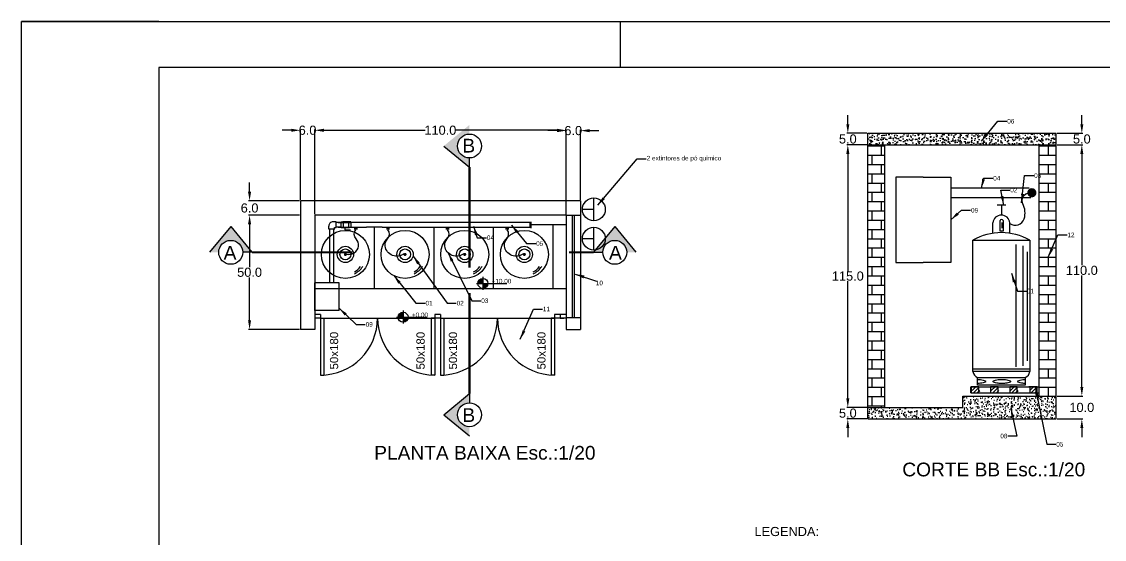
# Paper-space layout 'P12 (2)' of a CAD drawing. Extents: x 32 to 873, y 2 to 596.
# Drawn here: x 32.4 to 269.4, y 483.2 to 596.5 of the extents above; entities that cross this region are included whole.
import ezdxf

# ---------------------------------------------------------------- set-up
doc = ezdxf.new("R2010")
doc.units = 0
doc.header["$MEASUREMENT"] = 0
doc.linetypes.add('AA1', pattern=[500, 350, -150])
doc.linetypes.add('DASHED', pattern=[0.75, 0.5, -0.25])
doc.layers.get('0').update_dxf_attribs({"linetype": 'CONTINUOUS'})
doc.layers.get('DEFPOINTS').update_dxf_attribs({"linetype": 'CONTINUOUS'})
for name, color, linetype in [('03', 7, 'CONTINUOUS'), ('05', 4, 'CONTINUOUS'), ('06', 1, 'CONTINUOUS'), ('07', 7, 'CONTINUOUS'), ('ARMAÇÃO', 2, 'CONTINUOUS'), ('carimbo', 4, 'CONTINUOUS'), ('Cotas', 1, 'CONTINUOUS'), ('LAYER1', 1, 'CONTINUOUS'), ('LAYER33', 33, 'CONTINUOUS'), ('LAYER6', 6, 'CONTINUOUS'), ('LAYER7', 7, 'CONTINUOUS'), ('PAREDES', 2, 'CONTINUOUS'), ('TUBOS_INCENDIO', 240, 'CONTINUOUS')]:
    doc.layers.add(name, color=color, linetype=linetype)
doc.styles.add('ROMANS', font='arial.ttf', dxfattribs={"height": 1.5})
doc.styles.get("Standard").update_dxf_attribs({"font": 'arial.ttf'})
doc.dimstyles.get("Standard").update_dxf_attribs({"dimtxt": 0.18, "dimasz": 0.18, "dimexe": 0.18, "dimexo": 0.0625, "dimgap": 0.09, "dimtad": 0, "dimtih": 1, "dimtoh": 1, "dimdec": 4, "dimzin": 0, "dimdsep": 46, "dimtxsty": 'Standard', "dimcen": 0.09, "dimadec": 0, "dimazin": 0, "dimtfac": 1, "dimtdec": 4, "dimtofl": 0, "dimtmove": 0, "dimatfit": 3, "dimfxl": 0, "dimtolj": 1, "dimtzin": 0, "dimarcsym": 0})

# ---------------------------------------------------------------- blocks, each defined once
blk = doc.blocks.new('A1')
for p, q in [((30, 594), (0, 594)), ((131, 594), (131, 584))]:
    blk.add_line(p, q)
blk.add_lwpolyline([(841, 0), (0, 0), (0, 594), (841, 594)], close=True)
at = {"color": 2}
blk.add_lwpolyline([(831, 10), (831, 584), (30, 584), (30, 10), (831, 10)], dxfattribs=at)
blk = doc.blocks.new('*D771')
at = {"color": 5, "lineweight": -2, "transparency": 16777216}
for p, q in [((96.55, 554.31), (96.55, 572.9)), ((98.55, 572.7), (120.69, 572.7)), ((149.55, 572.7), (127.42, 572.7)), ((151.55, 554.31), (151.55, 572.9))]:
    blk.add_line(p, q, dxfattribs=at)
at = {"color": 5, "transparency": 16777216}
for points in [[(98.55, 573.03), (98.55, 572.36), (96.55, 572.7)], [(149.55, 573.03), (149.55, 572.36), (151.55, 572.7)]]:
    blk.add_solid(points, dxfattribs=at)
at = {"layer": 'DEFPOINTS', "color": 0, "transparency": 16777216}
for p in [(151.55, 572.7), (96.55, 554.11), (151.55, 554.11)]:
    blk.add_point(p, dxfattribs=at)
at = {"color": 7, "transparency": 16777216, "insert": (124.05, 572.7), "char_height": 2, "attachment_point": 5}
blk.add_mtext('\\A1;110.0', dxfattribs=at)
blk = doc.blocks.new('*D772')
at = {"color": 5, "lineweight": -2, "transparency": 16777216}
for p, q in [((264.45, 574.03), (264.45, 576.03)), ((259.05, 572.03), (264.65, 572.03)), ((259.05, 569.53), (264.65, 569.53)), ((264.45, 567.53), (264.45, 565.53))]:
    blk.add_line(p, q, dxfattribs=at)
at = {"color": 5, "transparency": 16777216}
for points in [[(264.12, 574.03), (264.78, 574.03), (264.45, 572.03)], [(264.12, 567.53), (264.78, 567.53), (264.45, 569.53)]]:
    blk.add_solid(points, dxfattribs=at)
at = {"layer": 'DEFPOINTS', "color": 0, "transparency": 16777216}
for p in [(258.85, 572.03), (264.45, 572.03), (258.85, 569.53)]:
    blk.add_point(p, dxfattribs=at)
at = {"color": 7, "transparency": 16777216, "insert": (264.45, 570.78), "char_height": 2, "attachment_point": 5}
blk.add_mtext('\\A1;5.0', dxfattribs=at)
blk = doc.blocks.new('*D773')
at = {"color": 5, "lineweight": -2, "transparency": 16777216}
for p, q in [((213.23, 574.03), (213.23, 576.03)), ((217.4, 572.03), (213.03, 572.03)), ((217.4, 569.53), (213.03, 569.53)), ((213.23, 567.53), (213.23, 565.53))]:
    blk.add_line(p, q, dxfattribs=at)
at = {"color": 5, "transparency": 16777216}
for points in [[(212.9, 574.03), (213.57, 574.03), (213.23, 572.03)], [(212.9, 567.53), (213.57, 567.53), (213.23, 569.53)]]:
    blk.add_solid(points, dxfattribs=at)
at = {"layer": 'DEFPOINTS', "color": 0, "transparency": 16777216}
for p in [(213.23, 572.03), (217.6, 572.03), (217.6, 569.53)]:
    blk.add_point(p, dxfattribs=at)
at = {"color": 7, "transparency": 16777216, "insert": (213.23, 570.78), "char_height": 2, "attachment_point": 5}
blk.add_mtext('\\A1;5.0', dxfattribs=at)
blk = doc.blocks.new('*D774')
at = {"color": 5, "lineweight": -2, "transparency": 16777216}
for p, q in [((217.4, 569.53), (213.03, 569.53)), ((213.23, 567.53), (213.23, 541.89)), ((213.23, 514.03), (213.23, 539.67)), ((217.4, 512.03), (213.03, 512.03))]:
    blk.add_line(p, q, dxfattribs=at)
at = {"color": 5, "transparency": 16777216}
for points in [[(212.9, 567.53), (213.57, 567.53), (213.23, 569.53)], [(212.9, 514.03), (213.57, 514.03), (213.23, 512.03)]]:
    blk.add_solid(points, dxfattribs=at)
at = {"layer": 'DEFPOINTS', "color": 0, "transparency": 16777216}
for p in [(213.23, 569.53), (217.6, 569.53), (217.6, 512.03)]:
    blk.add_point(p, dxfattribs=at)
at = {"color": 7, "transparency": 16777216, "insert": (213.23, 540.78), "char_height": 2, "attachment_point": 5}
blk.add_mtext('\\A1;115.0', dxfattribs=at)
blk = doc.blocks.new('*D775')
at = {"color": 5, "lineweight": -2, "transparency": 16777216}
for p, q in [((149.55, 572.62), (147.55, 572.62)), ((151.55, 554.23), (151.55, 572.82)), ((154.7, 557.38), (154.7, 572.82)), ((156.7, 572.62), (158.7, 572.62))]:
    blk.add_line(p, q, dxfattribs=at)
at = {"color": 5, "transparency": 16777216}
for points in [[(149.55, 572.95), (149.55, 572.28), (151.55, 572.62)], [(156.7, 572.95), (156.7, 572.28), (154.7, 572.62)]]:
    blk.add_solid(points, dxfattribs=at)
at = {"layer": 'DEFPOINTS', "color": 0, "transparency": 16777216}
for p in [(154.7, 572.62), (154.7, 557.18), (151.55, 554.03)]:
    blk.add_point(p, dxfattribs=at)
at = {"color": 7, "transparency": 16777216, "insert": (153.13, 572.62), "char_height": 2, "attachment_point": 5}
blk.add_mtext('\\A1;6.0', dxfattribs=at)
blk = doc.blocks.new('*D776')
at = {"color": 5, "lineweight": -2, "transparency": 16777216}
for p, q in [((259.05, 569.53), (264.65, 569.53)), ((264.45, 567.53), (264.45, 543.14)), ((264.45, 516.53), (264.45, 540.92)), ((259.05, 514.53), (264.65, 514.53))]:
    blk.add_line(p, q, dxfattribs=at)
at = {"color": 5, "transparency": 16777216}
for points in [[(264.12, 567.53), (264.78, 567.53), (264.45, 569.53)], [(264.12, 516.53), (264.78, 516.53), (264.45, 514.53)]]:
    blk.add_solid(points, dxfattribs=at)
at = {"layer": 'DEFPOINTS', "color": 0, "transparency": 16777216}
for p in [(258.85, 569.53), (264.45, 569.53), (258.85, 514.53)]:
    blk.add_point(p, dxfattribs=at)
at = {"color": 7, "transparency": 16777216, "insert": (264.45, 542.03), "char_height": 2, "attachment_point": 5}
blk.add_mtext('\\A1;110.0', dxfattribs=at)
blk = doc.blocks.new('*D777')
at = {"color": 5, "lineweight": -2, "transparency": 16777216}
for p, q in [((213.23, 514.03), (213.23, 516.03)), ((217.4, 512.03), (213.03, 512.03)), ((217.4, 509.53), (213.03, 509.53)), ((213.23, 507.53), (213.23, 505.53))]:
    blk.add_line(p, q, dxfattribs=at)
at = {"color": 5, "transparency": 16777216}
for points in [[(212.9, 514.03), (213.57, 514.03), (213.23, 512.03)], [(212.9, 507.53), (213.57, 507.53), (213.23, 509.53)]]:
    blk.add_solid(points, dxfattribs=at)
at = {"layer": 'DEFPOINTS', "color": 0, "transparency": 16777216}
for p in [(213.23, 512.03), (217.6, 512.03), (217.6, 509.53)]:
    blk.add_point(p, dxfattribs=at)
at = {"color": 7, "transparency": 16777216, "insert": (213.23, 510.78), "char_height": 2, "attachment_point": 5}
blk.add_mtext('\\A1;5.0', dxfattribs=at)
blk = doc.blocks.new('*X770')
at = {"color": 0, "linetype": 'Continuous'}
for p, q in [((35737, 5420), (35858, 5541)), ((35782, 5341), (35982, 5541)), ((35906, 5341), (35987, 5423))]:
    blk.add_line(p, q, dxfattribs=at)
blk = doc.blocks.new('*D778')
at = {"color": 5, "lineweight": -2, "transparency": 16777216}
for p, q in [((264.45, 516.53), (264.45, 518.53)), ((259.05, 514.53), (264.65, 514.53)), ((259.05, 509.53), (264.65, 509.53)), ((264.45, 507.53), (264.45, 505.53))]:
    blk.add_line(p, q, dxfattribs=at)
at = {"color": 5, "transparency": 16777216}
for points in [[(264.12, 516.53), (264.78, 516.53), (264.45, 514.53)], [(264.12, 507.53), (264.78, 507.53), (264.45, 509.53)]]:
    blk.add_solid(points, dxfattribs=at)
at = {"layer": 'DEFPOINTS', "color": 0, "transparency": 16777216}
for p in [(258.85, 514.53), (264.45, 514.53), (258.85, 509.53)]:
    blk.add_point(p, dxfattribs=at)
at = {"color": 7, "transparency": 16777216, "insert": (264.45, 512.03), "char_height": 2, "attachment_point": 5}
blk.add_mtext('\\A1;10.0', dxfattribs=at)
blk = doc.blocks.new('*D779')
at = {"color": 5, "lineweight": -2, "transparency": 16777216}
for p, q in [((91.4, 572.7), (89.4, 572.7)), ((93.4, 557.46), (93.4, 572.9)), ((96.55, 554.31), (96.55, 572.9)), ((98.55, 572.7), (100.55, 572.7))]:
    blk.add_line(p, q, dxfattribs=at)
at = {"color": 5, "transparency": 16777216}
for points in [[(91.4, 573.03), (91.4, 572.36), (93.4, 572.7)], [(98.55, 573.03), (98.55, 572.36), (96.55, 572.7)]]:
    blk.add_solid(points, dxfattribs=at)
at = {"layer": 'DEFPOINTS', "color": 0, "transparency": 16777216}
for p in [(96.55, 572.7), (93.4, 557.26), (96.55, 554.11)]:
    blk.add_point(p, dxfattribs=at)
at = {"color": 7, "transparency": 16777216, "insert": (94.98, 572.7), "char_height": 2, "attachment_point": 5}
blk.add_mtext('\\A1;6.0', dxfattribs=at)
blk = doc.blocks.new('*D780')
at = {"color": 5, "lineweight": -2, "transparency": 16777216}
for p, q in [((93.2, 554.11), (82.09, 554.11)), ((82.29, 552.11), (82.29, 542.72)), ((82.29, 531.11), (82.29, 540.5)), ((93.2, 529.11), (82.09, 529.11))]:
    blk.add_line(p, q, dxfattribs=at)
at = {"color": 5, "transparency": 16777216}
for points in [[(81.95, 552.11), (82.62, 552.11), (82.29, 554.11)], [(81.95, 531.11), (82.62, 531.11), (82.29, 529.11)]]:
    blk.add_solid(points, dxfattribs=at)
at = {"layer": 'DEFPOINTS', "color": 0, "transparency": 16777216}
for p in [(93.4, 554.11), (82.29, 529.11), (93.4, 529.11)]:
    blk.add_point(p, dxfattribs=at)
at = {"color": 7, "transparency": 16777216, "insert": (82.29, 541.61), "char_height": 2, "attachment_point": 5}
blk.add_mtext('\\A1;50.0', dxfattribs=at)
blk = doc.blocks.new('*D781')
at = {"color": 5, "lineweight": -2, "transparency": 16777216}
for p, q in [((82.29, 559.26), (82.29, 561.26)), ((93.2, 557.26), (82.09, 557.26)), ((93.2, 554.11), (82.09, 554.11)), ((82.29, 552.11), (82.29, 550.11))]:
    blk.add_line(p, q, dxfattribs=at)
at = {"color": 5, "transparency": 16777216}
for points in [[(81.95, 559.26), (82.62, 559.26), (82.29, 557.26)], [(81.95, 552.11), (82.62, 552.11), (82.29, 554.11)]]:
    blk.add_solid(points, dxfattribs=at)
at = {"layer": 'DEFPOINTS', "color": 0, "transparency": 16777216}
for p in [(93.4, 557.26), (82.29, 554.11), (93.4, 554.11)]:
    blk.add_point(p, dxfattribs=at)
at = {"color": 7, "transparency": 16777216, "insert": (82.29, 555.68), "char_height": 2, "attachment_point": 5}
blk.add_mtext('\\A1;6.0', dxfattribs=at)

psp = doc.layouts.new('P12 (2)')

# ---------------------------------------------------------------- hatches: boundary and pattern name
h = psp.add_hatch()
h.set_pattern_fill('AR-CONC', color=4, scale=0.01, style=0)
h.set_pattern_definition([(50, (-1012.357, 254.7728), (1.8218467, -0.1593909), [0.1905, -2.0955]), (355, (-1012.357, 254.7728), (-0.3524283, 1.9105664), [0.1524, -1.6764]), (100.451, (-1012.2052, 254.7595), (1.469425, 1.7511669), [0.1619, -1.7809]), (46.1842, (-1012.357, 255.2808), (2.7107904, -0.4204233), [0.28575, -3.14325]), (96.6356, (-1012.1312, 255.2458), (2.3740423, 2.4742556), [0.24285, -2.67135]), (351.184, (-1012.357, 255.2808), (2.374046, 2.474251), [0.2286, -2.5146]), (21, (-1012.103, 255.1538), (1.5161488, -1.0226552), [0.1905, -2.0955]), (326, (-1012.103, 255.1538), (0.6180203, 1.8418797), [0.1524, -1.6764]), (71.4514, (-1011.9767, 255.0686), (2.134165, 0.8192286), [0.1619, -1.7809]), (37.5, (-1012.35707, 254.7728), (0.03088603, 0.8455504), [0, -1.65608, 0, -1.7018, 0, -1.68275]), (7.5, (-1012.3571, 254.7728), (0.6681966, 1.00180575), [0, -0.97028, 0, -1.61798, 0, -0.64135]), (327.5, (-1012.9235, 254.7728), (1.35590595, -0.05728744), [0, -0.635, 0, -1.9812, 0, -2.6289]), (317.5, (-1013.1775, 254.7728), (1.4812918, 0.2542649), [0, -0.8255, 0, -1.31572, 0, -1.8669])])
h.paths.add_polyline_path([(255.096, 569.532), (255.096, 572.032), (221.346, 572.032), (221.346, 569.532)])
h.paths.add_polyline_path([(221.346, 569.532), (221.346, 572.032), (217.596, 572.032), (217.596, 569.532)])
h.paths.add_polyline_path([(255.096, 572.032), (255.096, 569.532), (258.846, 569.532), (258.846, 572.032)])
h = psp.add_hatch()
h.set_pattern_fill('AR-B816', color=4, scale=0.01, style=0)
h.set_pattern_definition([(0, (-9854.0582, 945.2037), (0, 2.032), []), (90, (-9854.0582, 945.2037), (-2.032, 2.032), [2.032, -2.032])])
h.paths.add_polyline_path([(217.596, 512.032), (221.346, 512.032), (221.346, 569.532), (217.596, 569.532)])
h = psp.add_hatch()
h.set_pattern_fill('AR-B816', color=4, scale=0.01, style=0)
h.set_pattern_definition([(0, (-9870.3082, 945.2037), (0, 2.032), []), (90, (-9870.3082, 945.2037), (-2.032, 2.032), [2.032, -2.032])])
h.paths.add_polyline_path([(258.846, 569.532), (255.096, 569.532), (255.096, 514.532), (258.846, 514.532)])
h = psp.add_hatch()
h.set_pattern_fill('AR-CONC', color=4, scale=0.01, style=0)
h.set_pattern_definition([(50, (-9857.886, 945.2037), (1.8218467, -0.15939086), [0.1905, -2.0955]), (355, (-9857.886, 945.2037), (-0.35242826, 1.91056643), [0.1524, -1.6764]), (100.451, (-9857.7342, 945.1904), (1.46942502, 1.75116688), [0.1619, -1.7809]), (46.1842, (-9857.886, 945.7117), (2.7107904, -0.4204233), [0.28575, -3.14325]), (96.6356, (-9857.6602, 945.6766), (2.37404234, 2.47425556), [0.24285, -2.67135]), (351.184, (-9857.886, 945.7117), (2.37404606, 2.4742512), [0.2286, -2.5146]), (21, (-9857.632, 945.5847), (1.5161488, -1.02265519), [0.1905, -2.0955]), (326, (-9857.632, 945.5847), (0.6180203, 1.84187966), [0.1524, -1.6764]), (71.4514, (-9857.5057, 945.4994), (2.1341649, 0.81922858), [0.1619, -1.7809]), (37.5, (-9857.88605, 945.20366), (0.030886033, 0.84555039), [0, -1.65608, 0, -1.7018, 0, -1.68275]), (7.5, (-9857.88605, 945.2037), (0.668196625, 1.00180575), [0, -0.97028, 0, -1.61798, 0, -0.64135]), (327.5, (-9858.4525, 945.20366), (1.35590595, -0.05728744), [0, -0.635, 0, -1.9812, 0, -2.6289]), (317.5, (-9858.7065, 945.2037), (1.48129181, 0.25426491), [0, -0.8255, 0, -1.31572, 0, -1.8669])])
h.paths.add_polyline_path([(258.846, 509.532), (258.846, 514.532), (238.373, 514.532), (238.373, 512.032), (217.596, 512.032), (217.596, 509.532)])
at = {"layer": 'Cotas', "linetype": 'Continuous'}
for points in [[(127.8, 569.254, 0.4142136), (130.421, 566.633), (130.421, 564.633), (124.8, 569.254), (130.421, 573.875), (130.421, 571.875, 0.4142136)], [(78.165, 548.604, -0.4142136), (80.786, 545.983), (82.786, 545.983), (78.165, 551.604), (73.544, 545.983), (75.544, 545.983, -0.4142136)], [(162.215, 548.604, 0.4142136), (159.594, 545.983), (157.594, 545.983), (162.215, 551.604), (166.836, 545.983), (164.836, 545.983, 0.4142136)], [(127.8, 510.438, -0.4142136), (130.421, 513.058), (130.421, 515.058), (124.8, 510.438), (130.421, 505.817), (130.421, 507.817, -0.4142136)]]:
    psp.add_hatch(color=256, dxfattribs=at).paths.add_polyline_path(points)

# ---------------------------------------------------------------- linework, layer by layer
at = {"color": 6}
for p, q in [((217.596, 572.032), (258.846, 572.032)), ((217.596, 509.532), (217.596, 572.032)), ((258.846, 509.532), (258.846, 572.032)), ((217.596, 569.532), (258.846, 569.532)), ((221.346, 512.032), (221.346, 569.532)), ((255.096, 514.532), (255.096, 569.532)), ((157.642, 552.878), (157.642, 557.878)), ((157.642, 555.378), (155.142, 555.378)), ((157.642, 546.458), (157.642, 551.458)), ((157.642, 548.958), (155.142, 548.958)), ((238.373, 514.532), (258.846, 514.532)), ((238.373, 512.032), (238.373, 514.532)), ((217.596, 512.032), (238.373, 512.032)), ((217.596, 509.532), (258.846, 509.532))]:
    psp.add_line(p, q, dxfattribs=at)
at = {"color": 4}
for p, q in [((151.553, 554.107), (154.703, 554.107)), ((152.89, 554.107), (152.89, 531.756)), ((153.365, 554.107), (153.365, 531.756)), ((109.593, 551.513), (109.593, 538.013)), ((122.646, 551.513), (122.646, 538.013)), ((135.699, 538.013), (135.699, 551.513)), ((151.553, 552.013), (143.905, 552.013)), ((148.753, 538.013), (148.753, 552.013)), ((151.553, 538.013), (96.553, 538.013))]:
    psp.add_line(p, q, dxfattribs=at)
at = {"color": 2}
psp.add_line((151.553, 531.756), (154.703, 531.756), dxfattribs=at)
at = {"color": 5, "linetype": 'DASHED', "ltscale": 3, "const_width": 0.5}
for points in [[(130.421, 564.633), (130.421, 542.612)], [(82.786, 545.983), (104.807, 545.983)], [(157.594, 545.983), (152.173, 545.983)], [(130.421, 515.058), (130.421, 537.079)]]:
    psp.add_lwpolyline(points, dxfattribs=at)
at = {"color": 6}
for centre in [(157.642, 555.378), (157.642, 548.958)]:
    psp.add_circle(centre, 2.5, dxfattribs=at)
at = {"layer": '03', "color": 240, "linetype": 'AA1'}
for p, q in [((223.71, 562.43), (223.71, 543.723)), ((229.757, 562.43), (223.71, 562.43)), ((229.757, 562.43), (235.804, 562.43)), ((235.804, 562.43), (235.804, 543.723)), ((252.891, 560.039), (235.804, 560.039)), ((253.313, 557.929), (235.804, 557.929)), ((223.71, 543.723), (229.757, 543.723)), ((235.804, 543.723), (229.757, 543.723))]:
    psp.add_line(p, q, dxfattribs=at)
at = {"layer": '03', "linetype": 'Continuous'}
for p, q in [((247.781, 556.316), (245.957, 556.316)), ((246.912, 554.126), (246.912, 556.316)), ((240.185, 516.532), (255.096, 516.532)), ((240.185, 515.199), (240.185, 516.532)), ((240.185, 515.199), (255.096, 515.199)), ((241.931, 516.532), (240.265, 516.532)), ((240.265, 516.532), (240.265, 515.199)), ((240.265, 515.199), (241.931, 515.199)), ((241.931, 515.199), (241.931, 516.532)), ((244.465, 516.532), (244.465, 515.199)), ((246.131, 516.532), (244.465, 516.532)), ((244.465, 515.199), (246.131, 515.199)), ((246.131, 515.199), (246.131, 516.532)), ((248.665, 516.532), (248.665, 515.199)), ((250.331, 516.532), (248.665, 516.532)), ((248.665, 515.199), (250.331, 515.199)), ((250.331, 515.199), (250.331, 516.532)), ((254.531, 516.532), (252.865, 516.532)), ((252.865, 515.199), (254.531, 515.199)), ((253.043, 516.532), (253.043, 515.199)), ((254.709, 516.532), (253.043, 516.532)), ((253.043, 515.199), (254.709, 515.199)), ((254.709, 515.199), (254.709, 516.532))]:
    psp.add_line(p, q, dxfattribs=at)
at = {"layer": '05', "linetype": 'Continuous'}
psp.add_line((246.909, 552.476), (246.909, 551.242), dxfattribs=at)
psp.add_lwpolyline([(248.694, 552.314, 0.5164327), (251.839, 553.349, 0.1975646), (251.543, 556.602, -0.7076508), (253.613, 558.82, 1.2412002)], format="xyb", dxfattribs=at)
psp.add_lwpolyline([(103.165, 551.382), (103.165, 550.872), (104.408, 550.872)], dxfattribs=at)
at = {"layer": '05'}
for points in [[(106.149, 547.358, 0.2358788), (105.595, 548.901, -0.3363445), (105.516, 550.929, -1.0528611)], [(111.954, 547.358, -0.2358788), (112.508, 548.901, 0.3363445), (112.587, 550.929, 1.0528611)], [(125.007, 547.358, -0.2358788), (125.561, 548.901, 0.3363445), (125.64, 550.929, 1.0528611)], [(138.061, 547.358, -0.2358788), (138.615, 548.901, 0.3363445), (138.694, 550.929, 1.0528611)], [(116.157, 545.682, -0.5761028), (111.954, 547.358, 0.6271974)], [(129.211, 545.682, -0.5761028), (125.007, 547.358, 0.6271974)], [(142.264, 545.682, -0.5761028), (138.061, 547.358, 0.6271974)]]:
    psp.add_lwpolyline(points, format="xyb", dxfattribs=at)
psp.add_arc((103.952, 547.746), 2.232, 256.45806, 349.97059, dxfattribs=at)
at = {"layer": '06', "color": 240}
for p, q in [((101.23, 552.649), (100.563, 552.649)), ((101.23, 551.382), (101.23, 552.649)), ((107.886, 552.513), (101.686, 552.513)), ((102.361, 552.649), (102.694, 552.649)), ((102.361, 552.515), (102.361, 552.649)), ((102.361, 551.515), (102.361, 552.515)), ((104.487, 552.649), (104.154, 552.649)), ((104.487, 552.515), (104.487, 552.649)), ((104.487, 552.515), (104.487, 551.515)), ((143.705, 552.513), (107.886, 552.513)), ((143.705, 551.513), (143.705, 552.513)), ((143.905, 551.273), (143.905, 552.661)), ((99.63, 551.049), (99.63, 551.715)), ((99.763, 551.049), (99.63, 551.049)), ((99.763, 551.049), (99.763, 539.315)), ((100.763, 551.049), (99.763, 551.049)), ((100.763, 539.315), (100.763, 551.049)), ((100.763, 551.049), (100.896, 551.049)), ((100.896, 551.049), (100.896, 551.382)), ((100.896, 551.382), (101.23, 551.382)), ((101.686, 551.513), (107.886, 551.513)), ((102.361, 551.515), (102.361, 551.382)), ((102.361, 551.382), (102.694, 551.382)), ((104.487, 551.382), (104.154, 551.382)), ((104.487, 551.515), (104.487, 551.382)), ((111.299, 551.513), (143.705, 551.513)), ((96.553, 533.275), (96.553, 539.315)), ((101.886, 539.315), (96.553, 539.315)), ((101.886, 533.275), (96.553, 533.275))]:
    psp.add_line(p, q, dxfattribs=at)
at = {"layer": '06', "color": 240, "linetype": 'Continuous'}
for p, q in [((102.361, 552.513), (101.23, 552.513)), ((101.686, 552.513), (104.487, 552.513)), ((104.154, 552.649), (102.694, 552.649)), ((102.823, 551.382), (102.823, 552.649)), ((103.996, 551.382), (103.996, 552.649)), ((244.979, 550.163), (244.979, 552.449)), ((246.549, 550.632), (246.549, 552.916)), ((247.227, 552.916), (247.227, 550.632)), ((248.694, 550.163), (248.694, 552.449)), ((102.361, 551.513), (101.23, 551.513)), ((101.686, 551.513), (104.487, 551.513)), ((102.694, 551.382), (104.154, 551.382)), ((111.299, 551.513), (107.886, 551.513)), ((247.227, 550.632), (246.549, 550.632)), ((240.63, 519.878), (240.63, 548.625)), ((240.63, 548.625), (253.043, 548.625)), ((249.993, 547.709), (249.993, 520.888)), ((253.043, 548.625), (253.043, 519.878)), ((251.526, 547.381), (251.526, 521.106)), ((252.511, 546.067), (252.511, 522.201)), ((253.043, 520.433), (240.63, 520.433)), ((253.043, 519.878), (240.63, 519.878)), ((241.61, 518.571), (252.063, 518.571)), ((241.61, 516.938), (241.61, 518.571)), ((252.063, 516.938), (241.61, 516.938)), ((252.063, 518.571), (252.063, 516.938))]:
    psp.add_line(p, q, dxfattribs=at)
at = {"layer": '06', "color": 5, "linetype": 'Continuous'}
for p, q in [((133.35, 540.616), (133.35, 537.763)), ((131.938, 539.176), (138.605, 539.176)), ((115.89, 533.227), (115.89, 530.374)), ((114.479, 531.788), (121.145, 531.788))]:
    psp.add_line(p, q, dxfattribs=at)
at = {"layer": '06', "color": 240, "linetype": 'Continuous', "const_width": 0.998}
psp.add_lwpolyline([(253.009, 559.028, 1), (254.011, 559.028, 1)], format="xyb", close=True, dxfattribs=at)
at = {"layer": '06', "color": 240, "const_width": 0.332}
for points in [[(103.438, 545.523, 1), (103.103, 545.523, 1)], [(116.492, 545.523, 1), (116.157, 545.523, 1)], [(129.545, 545.523, 1), (129.21, 545.523, 1)], [(142.598, 545.523, 1), (142.263, 545.523, 1)]]:
    psp.add_lwpolyline(points, format="xyb", close=True, dxfattribs=at)
at = {"layer": '06', "color": 240, "linetype": 'Continuous'}
for points in [[(241.61, 518.16, -0.020768), (242.291, 518.123, -0.0330927), (242.855, 518.031, -0.0708325), (243.342, 517.842, -0.2712997), (243.415, 517.717, -0.2712997)], [(243.415, 517.717, -0.2712997), (243.342, 517.591, -0.0708325), (242.855, 517.403, -0.0330927), (242.291, 517.311, -0.020768), (241.61, 517.273, -0.0239857)], [(252.063, 517.276, -0.0166155), (251.518, 517.311, -0.0330927), (250.954, 517.403, -0.0708325), (250.468, 517.591, -0.2712997), (250.394, 517.717, -0.2712997), (250.468, 517.842, -0.0708325), (250.954, 518.031, -0.0330927), (251.518, 518.123, -0.0166155), (252.063, 518.157, -0.0239857)]]:
    psp.add_lwpolyline(points, format="xyb", dxfattribs=at)
psp.add_lwpolyline([(248.84, 517.717, -0.2712997), (248.767, 517.591, -0.0708325), (248.281, 517.403, -0.0330927), (247.717, 517.311, -0.0239857), (246.929, 517.273, -0.0239857), (246.142, 517.311, -0.0330927), (245.578, 517.403, -0.0708325), (245.092, 517.591, -0.2712997), (245.018, 517.717, -0.2712997), (245.092, 517.842, -0.0708325), (245.578, 518.031, -0.0330927), (246.142, 518.123, -0.0239857), (246.929, 518.161, -0.0239857), (247.717, 518.123, -0.0330927), (248.281, 518.031, -0.0708325), (248.767, 517.842, -0.2712997)], format="xyb", close=True, dxfattribs=at)
at = {"layer": '06', "color": 240}
for centre, radius in [((103.271, 545.523), 5.254), ((116.324, 545.523), 5.254), ((129.377, 545.523), 5.254), ((142.431, 545.523), 5.254), ((103.271, 545.523), 1.784), ((103.271, 545.523), 1.19), ((116.324, 545.523), 1.784), ((116.324, 545.523), 1.19), ((129.377, 545.523), 1.784), ((129.377, 545.523), 1.19), ((142.431, 545.523), 1.784), ((142.431, 545.523), 1.19)]:
    psp.add_circle(centre, radius, dxfattribs=at)
at = {"layer": '06', "color": 5, "linetype": 'Continuous'}
for centre in [(133.355, 539.169), (115.896, 531.78)]:
    psp.add_circle(centre, 1.083, dxfattribs=at)
at = {"layer": '06', "color": 240}
for centre, radius, start, end in [((100.49, 551.789), 0.863, 85.11891, 184.88109), ((103.213, 545.427), 4.62, 295.89625, 326.60743), ((103.213, 545.506), 4.302, 297.96866, 321.94084), ((116.267, 545.427), 4.62, 295.89625, 326.60743), ((116.267, 545.506), 4.302, 297.96866, 321.94084), ((129.32, 545.427), 4.62, 295.89625, 326.60743), ((129.32, 545.506), 4.302, 297.96866, 321.94084), ((142.373, 545.427), 4.62, 295.89625, 326.60743), ((142.373, 545.506), 4.302, 297.96866, 321.94084)]:
    psp.add_arc(centre, radius, start, end, dxfattribs=at)
at = {"layer": '06', "color": 240, "linetype": 'Continuous'}
for centre, radius, start, end in [((246.836, 552.26), 1.867, 5.82038, 174.17962), ((246.888, 552.807), 0.356, 17.76541, 162.23459), ((246.836, 537.991), 12.312, 59.72768, 120.27232), ((242.13, 519.982), 1.504, 183.97769, 249.7621), ((251.543, 519.982), 1.504, 290.2379, 356.02231)]:
    psp.add_arc(centre, radius, start, end, dxfattribs=at)
at = {"layer": '06', "color": 240}
for points in [[(105.121, 551.513), (105.912, 551.513), (105.121, 550.929), (105.912, 550.929)], [(112.983, 551.513), (112.191, 551.513), (112.983, 550.929), (112.191, 550.929)], [(126.036, 551.513), (125.245, 551.513), (126.036, 550.929), (125.245, 550.929)], [(139.089, 551.513), (138.298, 551.513), (139.089, 550.929), (138.298, 550.929)]]:
    psp.add_solid(points, dxfattribs=at)
at = {"layer": '06', "color": 5, "linetype": 'Continuous'}
for points in [[(133.35, 539.176), (133.35, 540.235), (132.272, 539.176), (132.507, 539.825)], [(132.509, 539.826), (133.35, 540.235), (132.755, 540.053), (133.069, 540.196)], [(133.35, 539.168), (133.35, 538.109), (134.428, 539.168), (134.193, 538.519)], [(134.191, 538.518), (133.35, 538.109), (133.945, 538.291), (133.631, 538.148)], [(134.428, 539.168), (134.237, 538.578), (134.403, 538.962), (134.332, 538.746)], [(115.89, 531.788), (115.89, 532.846), (114.813, 531.788), (115.047, 532.436)], [(114.813, 531.788), (115.003, 532.377), (114.837, 531.993), (114.909, 532.209)], [(115.05, 532.437), (115.89, 532.846), (115.295, 532.664), (115.609, 532.807)], [(115.89, 531.779), (115.89, 530.721), (116.968, 531.779), (116.733, 531.13)], [(116.731, 531.129), (115.89, 530.721), (116.486, 530.902), (116.171, 530.759)], [(116.968, 531.779), (116.778, 531.19), (116.944, 531.573), (116.872, 531.358)]]:
    psp.add_solid(points, dxfattribs=at)
at = {"layer": '07', "color": 4, "linetype": 'Continuous'}
for p, q in [((97.803, 531.607), (122.803, 531.607)), ((124.053, 531.607), (149.053, 531.607)), ((150.303, 531.607), (150.303, 531.607))]:
    psp.add_line(p, q, dxfattribs=at)
for centre, start, end in [((97.803, 531.607), 270, 360), ((122.803, 531.607), 180, 270), ((124.053, 531.607), 270, 360), ((149.053, 531.607), 180, 270)]:
    psp.add_arc(centre, 12.5, start, end, dxfattribs=at)
at = {"layer": 'Cotas', "linetype": 'Continuous'}
for p, q in [((124.8, 569.254), (130.421, 564.633)), ((130.421, 564.633), (130.421, 566.633)), ((78.165, 551.604), (73.544, 545.983)), ((78.165, 551.604), (82.786, 545.983)), ((162.215, 551.604), (157.594, 545.983)), ((162.215, 551.604), (166.836, 545.983)), ((82.786, 545.983), (80.786, 545.983)), ((157.594, 545.983), (159.594, 545.983)), ((124.8, 510.438), (130.421, 515.058)), ((130.421, 515.058), (130.421, 513.058)), ((124.8, 510.438), (130.421, 505.817))]:
    psp.add_line(p, q, dxfattribs=at)
for centre in [(130.421, 569.254), (78.165, 545.983), (162.215, 545.983), (130.421, 510.438)]:
    psp.add_circle(centre, 2.621, dxfattribs=at)
at = {"layer": 'LAYER33'}
psp.add_line((151.553, 532.357), (151.553, 531.607), dxfattribs=at)
at = {"layer": 'LAYER6'}
for p, q in [((97.803, 531.607), (97.803, 519.107)), ((97.803, 531.607), (98.553, 531.607)), ((98.553, 531.607), (98.553, 519.107)), ((122.053, 531.607), (122.053, 519.107)), ((122.803, 531.607), (122.053, 531.607)), ((122.803, 531.607), (122.803, 519.107)), ((124.053, 531.607), (124.053, 519.107)), ((124.053, 531.607), (124.803, 531.607)), ((124.803, 531.607), (124.803, 519.107)), ((148.303, 531.607), (148.303, 519.107)), ((149.053, 531.607), (148.303, 531.607)), ((149.053, 531.607), (149.053, 519.107)), ((150.303, 531.607), (149.553, 531.607)), ((150.303, 531.607), (151.053, 531.607)), ((97.803, 519.107), (98.553, 519.107)), ((122.803, 519.107), (122.053, 519.107)), ((124.053, 519.107), (124.803, 519.107)), ((149.053, 519.107), (148.303, 519.107))]:
    psp.add_line(p, q, dxfattribs=at)
at = {"layer": 'LAYER7'}
for p, q in [((97.803, 532.357), (96.553, 532.357)), ((97.803, 531.607), (96.553, 531.607)), ((97.803, 532.357), (97.803, 531.607)), ((124.053, 532.357), (122.803, 532.357)), ((122.803, 532.357), (122.803, 531.607)), ((124.053, 531.607), (122.803, 531.607)), ((124.053, 532.357), (124.053, 531.607)), ((150.303, 532.357), (149.053, 532.357)), ((149.053, 532.357), (149.053, 531.607)), ((150.303, 531.607), (149.053, 531.607)), ((150.303, 532.357), (150.303, 531.607)), ((151.553, 532.357), (150.303, 532.357)), ((150.303, 532.357), (150.303, 531.607)), ((151.553, 531.607), (150.303, 531.607))]:
    psp.add_line(p, q, dxfattribs=at)
at = {"layer": 'PAREDES', "color": 2, "linetype": 'Continuous'}
for p, q in [((154.703, 557.257), (93.403, 557.257)), ((93.403, 557.257), (93.403, 529.107)), ((154.703, 557.257), (154.703, 529.107)), ((151.553, 554.107), (96.553, 554.107)), ((96.553, 554.107), (96.553, 529.107)), ((151.553, 554.107), (151.553, 529.107)), ((96.553, 529.107), (93.403, 529.107)), ((151.553, 529.107), (154.703, 529.107))]:
    psp.add_line(p, q, dxfattribs=at)
at = {"layer": 'TUBOS_INCENDIO', "ltscale": 0.5}
psp.add_line((101.886, 533.275), (101.886, 539.315), dxfattribs=at)

# ---------------------------------------------------------------- block references
at = {"layer": '06', "linetype": 'Continuous', "xscale": 0.006666666666205856, "yscale": 0.006666666666205856, "zscale": 0.006666666666205856}
for p in [(2.193, 479.593), (6.393, 479.593), (10.593, 479.593), (14.793, 479.593)]:
    psp.add_blockref('*X770', p, dxfattribs=at)
at = {"layer": 'carimbo', "linetype": 'Continuous'}
psp.add_blockref('A1', (32.403, 2.471), dxfattribs=at)

# ---------------------------------------------------------------- texts
for s, p in [('PLANTA BAIXA Esc.:1/20', (109.57, 500.608)), ('CORTE BB Esc.:1/20', (225.151, 496.953))]:
    psp.add_text(s, height=3).set_placement(p)
at = {"color": 7, "char_height": 1}
for s, insert, attachment_point in [('\\A1;06', (248.124, 574.677), 4), ('\\A1;2 extintores de pó quimico', (169.217, 566.446), 4), ('\\A1;04', (245.055, 562.2), 4), ('\\A1;03', (254.016, 562.777), 4), ('\\A1;02', (248.783, 559.605), 4), ('\\A1;09', (240.205, 555.184), 4), ('\\A1;12', (261.296, 549.801), 4), ('\\A1;04', (134.214, 549.18), 4), ('\\A1;05', (145.02, 547.909), 4), ('\\A1;10', (158.072, 539.267), 4), ('\\A1;01', (252.436, 537.498), 4), ('\\A1;03', (132.999, 535.392), 4), ('\\A1;01', (120.798, 534.854), 4), ('\\A1;02', (127.616, 534.854), 4), ('\\A1;11', (146.49, 533.579), 4), ('\\A1;09', (107.701, 530.206), 4), ('\\A1;08', (248.164, 505.772), 6), ('\\A1;05', (258.853, 503.967), 4)]:
    psp.add_mtext(s, dxfattribs=dict(at, insert=insert, attachment_point=attachment_point))
at = {"layer": '05', "linetype": 'Continuous'}
psp.add_text('LEGENDA:', height=2, dxfattribs=at).set_placement((192.803, 483.881))
at = {"layer": 'ARMAÇÃO', "linetype": 'Continuous', "char_height": 3}
for s, insert, attachment_point in [('\\C7;B', (128.874, 567.833), 7), ('\\C7;A', (76.618, 547.404), 1), ('\\C7;A', (163.762, 547.404), 3), ('\\C7;B', (128.874, 511.859), 1)]:
    psp.add_mtext(s, dxfattribs=dict(at, insert=insert, attachment_point=attachment_point))
at = {"layer": 'LAYER1', "style": 'ROMANS'}
for p in [(101.679, 520.338), (120.606, 520.338), (127.703, 520.338), (147.061, 520.338)]:
    psp.add_text('50x180', height=1.8, rotation=90, dxfattribs=at).set_placement(p)
at = {"layer": 'TUBOS_INCENDIO', "color": 7, "ltscale": 0.5}
for s, p in [('+10.00', (135.272, 539.176)), ('+0.00', (117.812, 531.788))]:
    psp.add_text(s, height=1, dxfattribs=at).set_placement(p)

# ---------------------------------------------------------------- dimensions: what is measured, and where the dimension line sits
for base, p1, p2, override, picture, middle in [((213.232, 572.032), (217.596, 569.532), (217.596, 572.032), {"dimtxt": 2, "dimasz": 2, "dimexe": 0.2, "dimexo": 0.2, "dimdec": 1, "dimlfac": 2, "dimrnd": 1, "dimtxsty": 'Standard', "dimsah": 0, "dimclrd": 5, "dimclre": 5, "dimclrt": 7, "dimtdec": 4, "dimtix": 1}, '*D773', (213.232, 570.782)), ((264.451, 572.032), (258.846, 569.532), (258.846, 572.032), {"dimtxt": 2, "dimasz": 2, "dimexe": 0.2, "dimexo": 0.2, "dimdec": 1, "dimlfac": 2, "dimrnd": 1, "dimtxsty": 'Standard', "dimsah": 0, "dimclrd": 5, "dimclre": 5, "dimclrt": 7, "dimtdec": 4, "dimtix": 1}, '*D772', (264.451, 570.782)), ((213.232, 569.532), (217.596, 512.032), (217.596, 569.532), {"dimtxt": 2, "dimasz": 2, "dimexe": 0.2, "dimexo": 0.2, "dimdec": 1, "dimlfac": 2, "dimrnd": 1, "dimtxsty": 'Standard', "dimsah": 0, "dimclrd": 5, "dimclre": 5, "dimclrt": 7, "dimtdec": 4, "dimtix": 1}, '*D774', (213.232, 540.782)), ((264.451, 569.532), (258.846, 514.532), (258.846, 569.532), {"dimtxt": 2, "dimasz": 2, "dimexe": 0.2, "dimexo": 0.2, "dimdec": 1, "dimlfac": 2, "dimrnd": 1, "dimtxsty": 'Standard', "dimsah": 0, "dimclrd": 5, "dimclre": 5, "dimclrt": 7, "dimtdec": 4, "dimtix": 1}, '*D776', (264.451, 542.032)), ((82.287, 554.107), (93.403, 557.257), (93.403, 554.107), {"dimtxt": 2, "dimasz": 2, "dimexe": 0.2, "dimexo": 0.2, "dimdec": 1, "dimlfac": 2, "dimrnd": 1, "dimclrd": 5, "dimclre": 5, "dimclrt": 7, "dimtix": 1}, '*D781', (82.287, 555.682)), ((82.287, 529.107), (93.403, 554.107), (93.403, 529.107), {"dimtxt": 2, "dimasz": 2, "dimexe": 0.2, "dimexo": 0.2, "dimdec": 1, "dimlfac": 2, "dimrnd": 1, "dimclrd": 5, "dimclre": 5, "dimclrt": 7, "dimtix": 1}, '*D780', (82.287, 541.607)), ((264.451, 514.532), (258.846, 509.532), (258.846, 514.532), {"dimtxt": 2, "dimasz": 2, "dimexe": 0.2, "dimexo": 0.2, "dimdec": 1, "dimlfac": 2, "dimrnd": 1, "dimtxsty": 'Standard', "dimsah": 0, "dimse1": 0, "dimclrd": 5, "dimclre": 5, "dimclrt": 7, "dimtdec": 4, "dimtix": 1, "dimtmove": 0}, '*D778', (264.451, 512.032)), ((213.232, 512.032), (217.596, 509.532), (217.596, 512.032), {"dimtxt": 2, "dimasz": 2, "dimexe": 0.2, "dimexo": 0.2, "dimdec": 1, "dimlfac": 2, "dimrnd": 1, "dimtxsty": 'Standard', "dimsah": 0, "dimse1": 0, "dimclrd": 5, "dimclre": 5, "dimclrt": 7, "dimtdec": 4, "dimtix": 1, "dimtmove": 0}, '*D777', (213.232, 510.782))]:
    dim = psp.add_linear_dim(base=base, p1=p1, p2=p2, angle=90, dimstyle='Standard', override=override)
    dim.commit()
    dim.dimension.update_dxf_attribs({"geometry": picture, "text_midpoint": middle})
for base, p1, p2, picture, middle in [((96.553, 572.696), (93.403, 557.257), (96.553, 554.107), '*D779', (94.978, 572.696)), ((151.553, 572.696), (96.553, 554.107), (151.553, 554.107), '*D771', (124.053, 572.696)), ((154.703, 572.618), (151.553, 554.029), (154.703, 557.179), '*D775', (153.128, 572.618))]:
    dim = psp.add_linear_dim(base=base, p1=p1, p2=p2, dimstyle='Standard', override={"dimtxt": 2, "dimasz": 2, "dimexe": 0.2, "dimexo": 0.2, "dimdec": 1, "dimlfac": 2, "dimrnd": 1, "dimclrd": 5, "dimclre": 5, "dimclrt": 7, "dimtix": 1})
    dim.commit()
    dim.dimension.update_dxf_attribs({"geometry": picture, "text_midpoint": middle})

# ---------------------------------------------------------------- leaders
at = {"color": 5, "annotation_type": 0, "has_hookline": 1}
for points, override, hookline_direction, text_width in [([(242.468, 570.314), (246.034, 574.677), (248.034, 574.677)], {"dimtxt": 2, "dimasz": 2, "dimexe": 0.2, "dimexo": 0.2, "dimdec": 1, "dimlfac": 0.5, "dimrnd": 1, "dimtxsty": 'Standard', "dimse1": 0, "dimclrd": 5, "dimclre": 5, "dimclrt": 7, "dimtdec": 4, "dimtix": 1}, 0, 1.432), ([(158.51, 556.294), (167.127, 566.446), (169.127, 566.446)], {"dimtxt": 2, "dimasz": 2, "dimexe": 0.2, "dimexo": 0.2, "dimdec": 1, "dimlfac": 2, "dimrnd": 1, "dimtxsty": 'Standard', "dimse1": 0, "dimclrd": 5, "dimclre": 5, "dimclrt": 7, "dimtdec": 4, "dimtix": 1}, 0, 16.215), ([(242.509, 560.039), (242.965, 562.2), (244.965, 562.2)], {"dimtxt": 2, "dimasz": 2, "dimexe": 0.2, "dimexo": 0.2, "dimdec": 1, "dimlfac": 0.5, "dimrnd": 1, "dimtxsty": 'Standard', "dimse1": 0, "dimclrd": 5, "dimclre": 5, "dimclrt": 7, "dimtdec": 4, "dimtix": 1}, 0, 1.428), ([(251.263, 556.812), (251.926, 562.777), (253.926, 562.777)], {"dimtxt": 2, "dimasz": 2, "dimexe": 0.2, "dimexo": 0.2, "dimdec": 1, "dimlfac": 0.5, "dimrnd": 1, "dimtxsty": 'Standard', "dimse1": 0, "dimclrd": 5, "dimclre": 5, "dimclrt": 7, "dimtdec": 4, "dimtix": 1}, 0, 1.432), ([(247.391, 556.316), (246.693, 559.605), (248.693, 559.605)], {"dimtxt": 2, "dimasz": 2, "dimexe": 0.2, "dimexo": 0.2, "dimdec": 1, "dimlfac": 0.5, "dimrnd": 1, "dimtxsty": 'Standard', "dimse1": 0, "dimclrd": 5, "dimclre": 5, "dimclrt": 7, "dimtdec": 4, "dimtix": 1}, 0, 1.422), ([(235.804, 553.12), (238.115, 555.184), (240.115, 555.184)], {"dimtxt": 2, "dimasz": 2, "dimexe": 0.2, "dimexo": 0.2, "dimdec": 1, "dimlfac": 0.5, "dimrnd": 1, "dimtxsty": 'Standard', "dimse1": 0, "dimclrd": 5, "dimclre": 5, "dimclrt": 7, "dimtdec": 4, "dimtix": 1}, 0, 1.435), ([(131.329, 551.729), (132.124, 549.18), (134.124, 549.18)], {"dimtxt": 2, "dimasz": 2, "dimexe": 0.2, "dimexo": 0.2, "dimdec": 1, "dimlfac": 0.5, "dimrnd": 1, "dimtxsty": 'Standard', "dimse1": 0, "dimclrd": 5, "dimclre": 5, "dimclrt": 7, "dimtdec": 4, "dimtix": 1}, 0, 1.428), ([(139.592, 551.965), (142.93, 547.909), (144.93, 547.909)], {"dimtxt": 2, "dimasz": 2, "dimexe": 0.2, "dimexo": 0.2, "dimdec": 1, "dimlfac": 0.5, "dimrnd": 1, "dimtxsty": 'Standard', "dimse1": 0, "dimclrd": 5, "dimclre": 5, "dimclrt": 7, "dimtdec": 4, "dimtix": 1}, 0, 1.44), ([(257.115, 544.9), (259.206, 549.801), (261.206, 549.801)], {"dimtxt": 2, "dimasz": 2, "dimexe": 0.2, "dimexo": 0.2, "dimdec": 1, "dimlfac": 0.5, "dimrnd": 1, "dimtxsty": 'Standard', "dimse1": 0, "dimclrd": 5, "dimclre": 5, "dimclrt": 7, "dimtdec": 4, "dimtix": 1}, 0, 1.328), ([(118.073, 545.169), (125.526, 534.854), (127.526, 534.854)], {"dimtxt": 2, "dimasz": 2, "dimexe": 0.2, "dimexo": 0.2, "dimdec": 1, "dimlfac": 0.5, "dimrnd": 1, "dimtxsty": 'Standard', "dimse1": 0, "dimclrd": 5, "dimclre": 5, "dimclrt": 7, "dimtdec": 4, "dimtix": 1}, 0, 1.422), ([(125.743, 545.892), (130.909, 535.392), (132.909, 535.392)], {"dimtxt": 2, "dimasz": 2, "dimexe": 0.2, "dimexo": 0.2, "dimdec": 1, "dimlfac": 0.5, "dimrnd": 1, "dimtxsty": 'Standard', "dimse1": 0, "dimclrd": 5, "dimclre": 5, "dimclrt": 7, "dimtdec": 4, "dimtix": 1}, 0, 1.432), ([(113.845, 540.891), (118.708, 534.854), (120.708, 534.854)], {"dimtxt": 2, "dimasz": 2, "dimexe": 0.2, "dimexo": 0.2, "dimdec": 1, "dimlfac": 0.5, "dimrnd": 1, "dimtxsty": 'Standard', "dimse1": 0, "dimclrd": 5, "dimclre": 5, "dimclrt": 7, "dimtdec": 4, "dimtix": 1}, 0, 1.239), ([(249.024, 541.393), (250.346, 537.498), (252.346, 537.498)], {"dimtxt": 2, "dimasz": 2, "dimexe": 0.2, "dimexo": 0.2, "dimdec": 1, "dimlfac": 0.5, "dimrnd": 1, "dimtxsty": 'Standard', "dimse1": 0, "dimclrd": 5, "dimclre": 5, "dimclrt": 7, "dimtdec": 4, "dimtix": 1}, 0, 1.239), ([(101.886, 533.747), (105.611, 530.206), (107.611, 530.206)], {"dimtxt": 2, "dimasz": 2, "dimexe": 0.2, "dimexo": 0.2, "dimdec": 1, "dimlfac": 0.5, "dimrnd": 1, "dimtxsty": 'Standard', "dimse1": 0, "dimclrd": 5, "dimclre": 5, "dimclrt": 7, "dimtdec": 4, "dimtix": 1}, 0, 1.435), ([(141.551, 526.95), (144.4, 533.579), (146.4, 533.579)], {"dimtxt": 2, "dimasz": 2, "dimexe": 0.2, "dimexo": 0.2, "dimdec": 1, "dimlfac": 0.5, "dimrnd": 1, "dimtxsty": 'Standard', "dimse1": 0, "dimclrd": 5, "dimclre": 5, "dimclrt": 7, "dimtdec": 4, "dimtix": 1}, 0, 1.145), ([(254.252, 516.532), (256.763, 503.967), (258.763, 503.967)], {"dimtxt": 2, "dimasz": 2, "dimexe": 0.2, "dimexo": 0.2, "dimdec": 1, "dimlfac": 0.5, "dimrnd": 1, "dimtxsty": 'Standard', "dimse1": 0, "dimclrd": 5, "dimclre": 5, "dimclrt": 7, "dimtdec": 4, "dimtix": 1}, 0, 1.44), ([(248.911, 511.834), (250.254, 505.772), (248.254, 505.772)], {"dimtxt": 2, "dimasz": 2, "dimexe": 0.2, "dimexo": 0.2, "dimdec": 1, "dimlfac": 0.5, "dimrnd": 1, "dimtxsty": 'Standard', "dimse1": 0, "dimclrd": 5, "dimclre": 5, "dimclrt": 7, "dimtdec": 4, "dimtix": 1}, 1, 1.435)]:
    psp.add_leader(points, dimstyle='Standard', override=override, dxfattribs=dict(at, hookline_direction=hookline_direction, text_width=text_width))
at = {"color": 5}
psp.add_leader([(153.576, 541.225), (158.252, 539.682)], dimstyle='Standard', override={"dimtxt": 2, "dimasz": 2, "dimexe": 0.2, "dimexo": 0.2, "dimdec": 1, "dimlfac": 0.5, "dimrnd": 1, "dimtxsty": 'Standard', "dimse1": 0, "dimclrd": 5, "dimclre": 5, "dimclrt": 7, "dimtdec": 4, "dimtix": 1}, dxfattribs=at)

doc.saveas('drawing.dxf')
